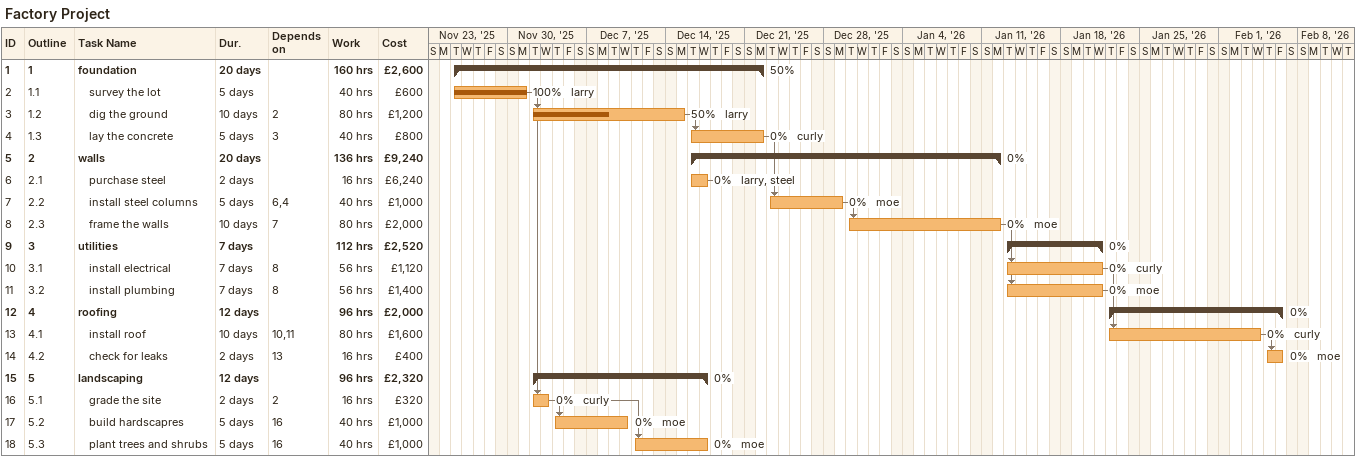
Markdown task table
Factory Project

| ID | WBS | Task | Duration | Start | Finish | Predecessors | Resources | % complete | Work (h) | Cost (£) |
|---|---|---|---|---|---|---|---|---|---|---|
| 1 | 1 | **foundation** | 20d | 2025-11-25 | 2025-12-22 |  |  | 50 | 160 | 2600 |
| 2 | 1.1 | survey the lot | 5d | 2025-11-25 | 2025-12-01 |  | larry | 100 | 40 | 600 |
| 3 | 1.2 | dig the ground | 10d | 2025-12-02 | 2025-12-15 | 2 | larry | 50 | 80 | 1200 |
| 4 | 1.3 | lay the concrete | 5d | 2025-12-16 | 2025-12-22 | 3 | curly | 0 | 40 | 800 |
| 5 | 2 | **walls** | 20d | 2025-12-16 | 2026-01-12 |  |  | 0 | 136 | 9240 |
| 6 | 2.1 | purchase steel | 2d | 2025-12-16 | 2025-12-17 |  | larry, steel | 0 | 16 | 6240 |
| 7 | 2.2 | install steel columns | 5d | 2025-12-23 | 2025-12-29 | 6, 4 | moe | 0 | 40 | 1000 |
| 8 | 2.3 | frame the walls | 10d | 2025-12-30 | 2026-01-12 | 7 | moe | 0 | 80 | 2000 |
| 9 | 3 | **utilities** | 7d | 2026-01-13 | 2026-01-21 |  |  | 0 | 112 | 2520 |
| 10 | 3.1 | install electrical | 7d | 2026-01-13 | 2026-01-21 | 8 | curly | 0 | 56 | 1120 |
| 11 | 3.2 | install plumbing | 7d | 2026-01-13 | 2026-01-21 | 8 | moe | 0 | 56 | 1400 |
| 12 | 4 | **roofing** | 12d | 2026-01-22 | 2026-02-06 |  |  | 0 | 96 | 2000 |
| 13 | 4.1 | install roof | 10d | 2026-01-22 | 2026-02-04 | 10, 11 | curly | 0 | 80 | 1600 |
| 14 | 4.2 | check for leaks | 2d | 2026-02-05 | 2026-02-06 | 13 | moe | 0 | 16 | 400 |
| 15 | 5 | **landscaping** | 12d | 2025-12-02 | 2025-12-17 |  |  | 0 | 96 | 2320 |
| 16 | 5.1 | grade the site | 2d | 2025-12-02 | 2025-12-03 | 2 | curly | 0 | 16 | 320 |
| 17 | 5.2 | build hardscapres | 5d | 2025-12-04 | 2025-12-10 | 16 | moe | 0 | 40 | 1000 |
| 18 | 5.3 | plant trees and shrubs | 5d | 2025-12-11 | 2025-12-17 | 16 | moe | 0 | 40 | 1000 |
